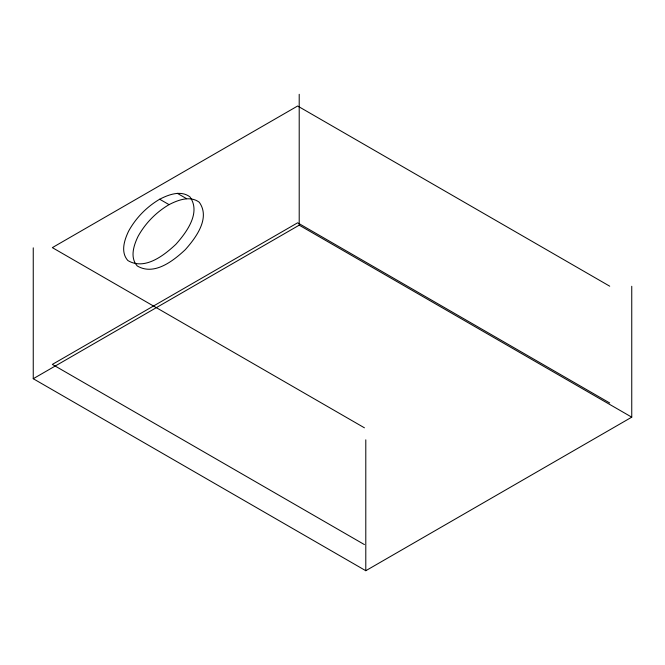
<?xml version="1.0" encoding="UTF-8"?>
<svg xmlns="http://www.w3.org/2000/svg" width="665" height="665" viewBox="0 0 665 665"><rect width="100%" height="100%" fill="white"/><g stroke="black" fill="none" stroke-linecap="round" stroke-linejoin="round"><path stroke-width="1" d="M159.683 199.226C146.741 206.857 135.901 217.896 128.653 231.071C124.355 239.999 120.365 252.143 127.846 260.53C144.638 270.605 163.814 255.601 175.868 244.321C186.582 232.326 201.229 212.642 189.907 196.84C180.772 190.024 168.727 194.571 159.683 199.226L169.051 204.637C178.095 199.982 190.14 195.427 199.276 202.251C210.597 218.054 195.951 237.738 185.236 249.724C173.183 261.012 154.006 276.017 137.214 265.934C129.733 257.555 133.723 245.402 138.021 236.474C145.269 223.299 156.109 212.268 169.051 204.637M33.25 247.837L33.25 378.718L299.208 225.169L631.75 417.163L631.75 286.282M33.25 378.718L365.792 570.711L631.75 417.163M609.722 286.191L297.637 106.009L52.344 247.629L364.428 427.811M609.722 402.982L297.637 222.8L52.344 364.412L364.428 544.593M177.264 193.291L186.632 198.702M365.792 439.831L365.792 570.711M299.208 94.289L299.208 225.169"/></g></svg>
